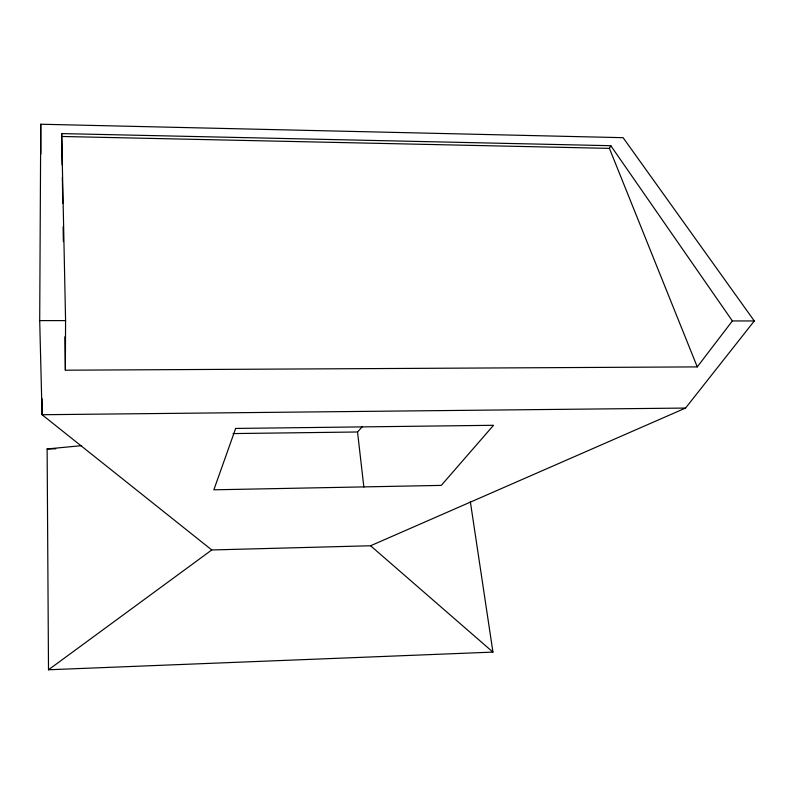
<?xml version="1.0" encoding="UTF-8"?>
<svg xmlns="http://www.w3.org/2000/svg" width="794" height="794" viewBox="0 0 794 794"><rect width="100%" height="100%" fill="white"/><g stroke="black" fill="none" stroke-linecap="round" stroke-linejoin="round"><path stroke-width="1.19" d="M732.376 320.945L697.261 366.897L65.366 370.203L65.574 320.617L61.694 133.59L610.814 145.709L732.376 320.945L754.3 320.955L623.101 137.68L40.752 124.231L39.7 320.607L42.072 414.726L211.77 549.964L370.58 545.756L685.55 408.066L754.3 320.955M697.261 366.897L609.415 148.379L610.814 145.709M233.019 433.584L357.538 431.986L362.521 426.467M81.584 445.662L47.124 448.947L48.503 669.769L211.77 549.964M48.503 669.769L492.945 652.102L470.346 501.709M47.124 448.947L55.779 448.828M685.55 408.066L42.072 414.726L42.003 398.657M39.7 320.607L65.574 320.617M61.694 133.59L61.694 136.469L609.415 148.379M370.58 545.756L492.945 652.102M357.538 431.986L363.851 487.04M61.694 136.469L62.14 164.914M62.339 177.28L62.746 203.254M63.113 226.747L63.351 241.594M64.84 336.815L65.366 370.203M40.752 124.231L40.891 153.897M235.649 428.442L213.854 489.809L441.285 485.392L493.531 425.296L235.649 428.442"/></g></svg>
